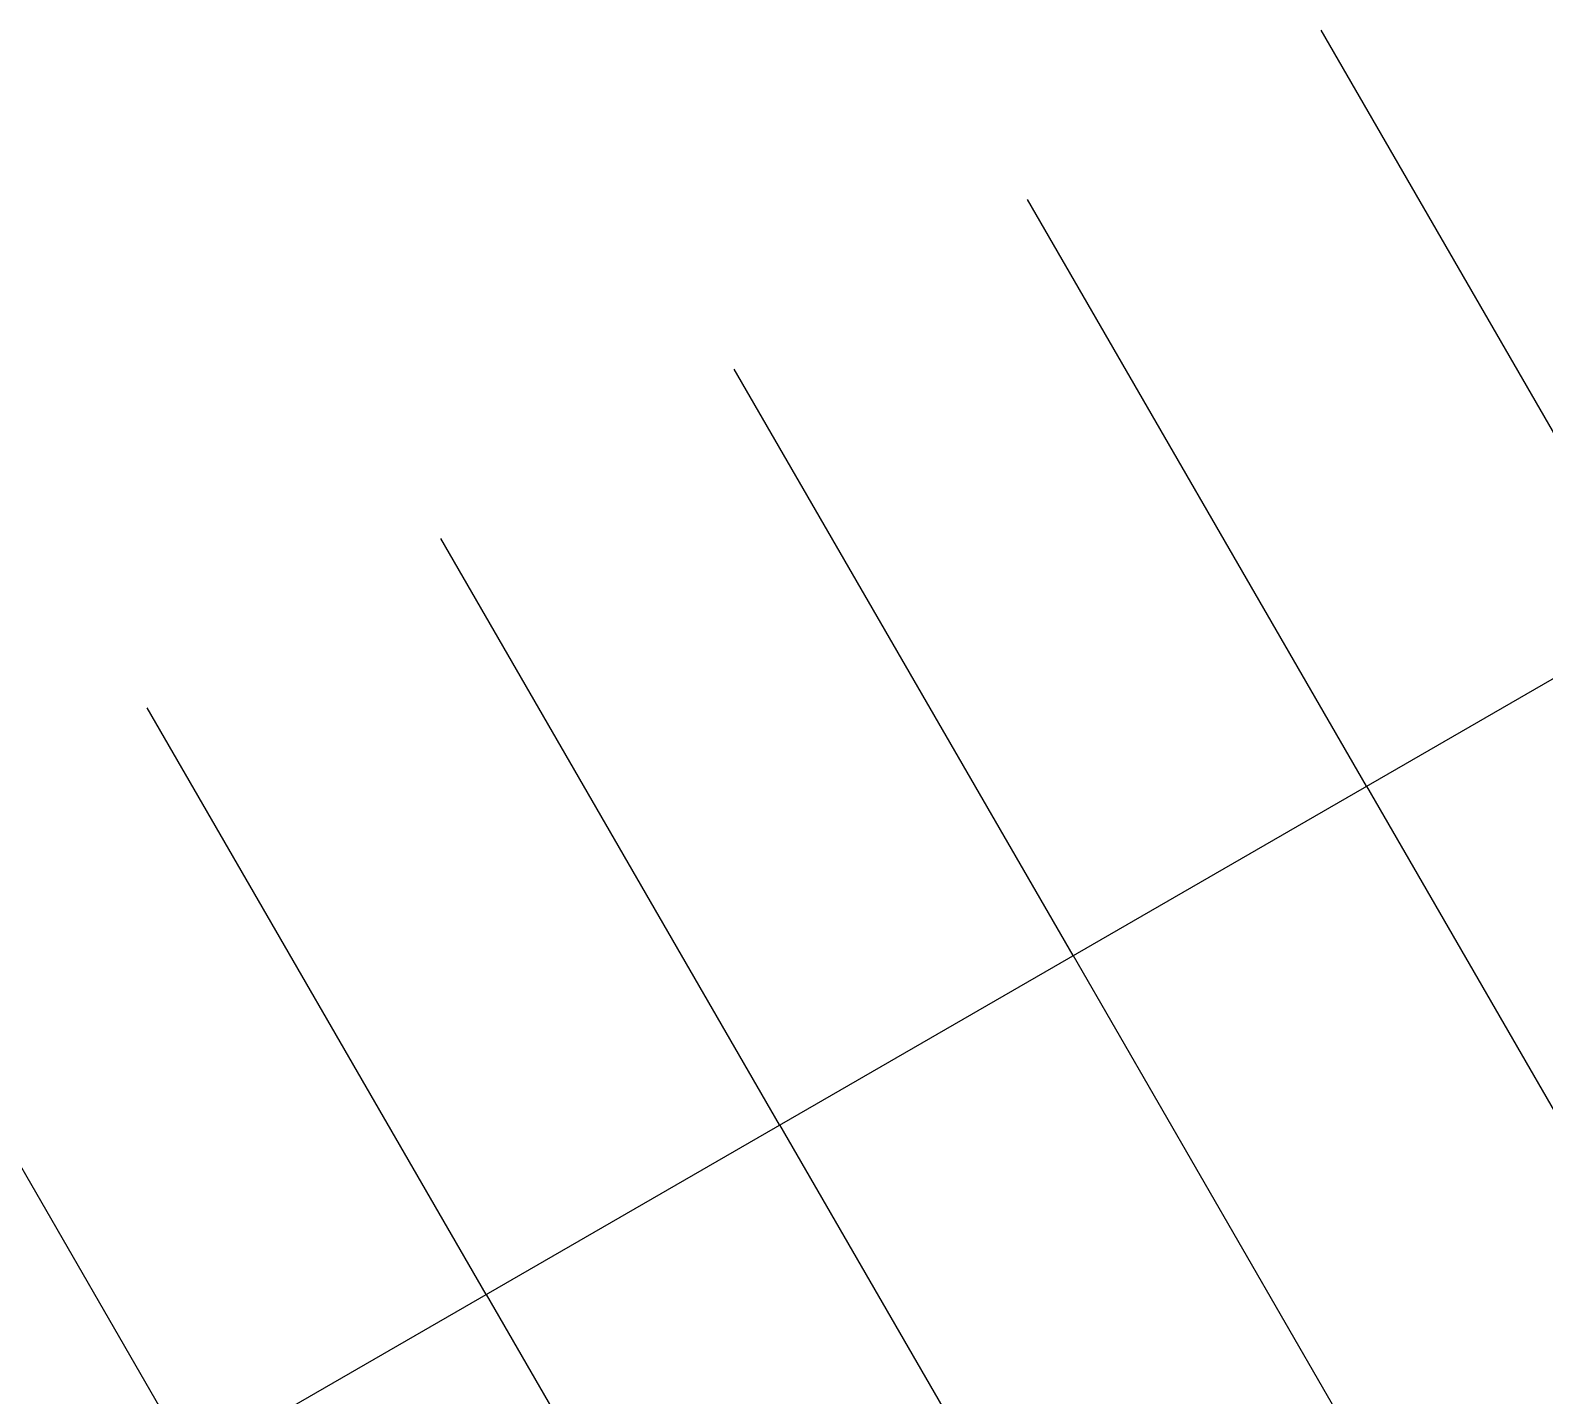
# Model space of a CAD drawing. Header units: metres. Extents: x 99558 to 100592, y 49739 to 50255.
# Drawn here: x 100031.89 to 100043.06, y 50063.19 to 50073.27 of the extents above; entities that cross this region are included whole.
import ezdxf

# ---------------------------------------------------------------- set-up
doc = ezdxf.new("R2010")
doc.units = ezdxf.units.M
doc.header["$MEASUREMENT"] = 0
doc.layers.add('ParkingSpace', color=252, linetype='Continuous')

# ---------------------------------------------------------------- blocks, each defined once
blk = doc.blocks.new('ParkingSpaces')
at = {"layer": 'ParkingSpace'}
for points in [[(5, 5), (5, 10)], [(7.5, 5), (7.5, 10)], [(10, 5), (10, 10)], [(12.5, 5), (12.5, 10)], [(15, 5), (15, 10)], [(17.5, 5), (17.5, 10)], [(20, 5), (0, 5)], [(7.5, 5), (7.5, 0)], [(10, 5), (10, 0)], [(12.5, 5), (12.5, 0)], [(15, 5), (15, 0)]]:
    blk.add_lwpolyline(points, dxfattribs=at)

msp = doc.modelspace()

# ---------------------------------------------------------------- block references
at = {"xscale": -1, "rotation": 29.99999999993395}
msp.add_blockref('ParkingSpaces', (100050.742, 50067.112), dxfattribs=at)

doc.saveas('drawing.dxf')
